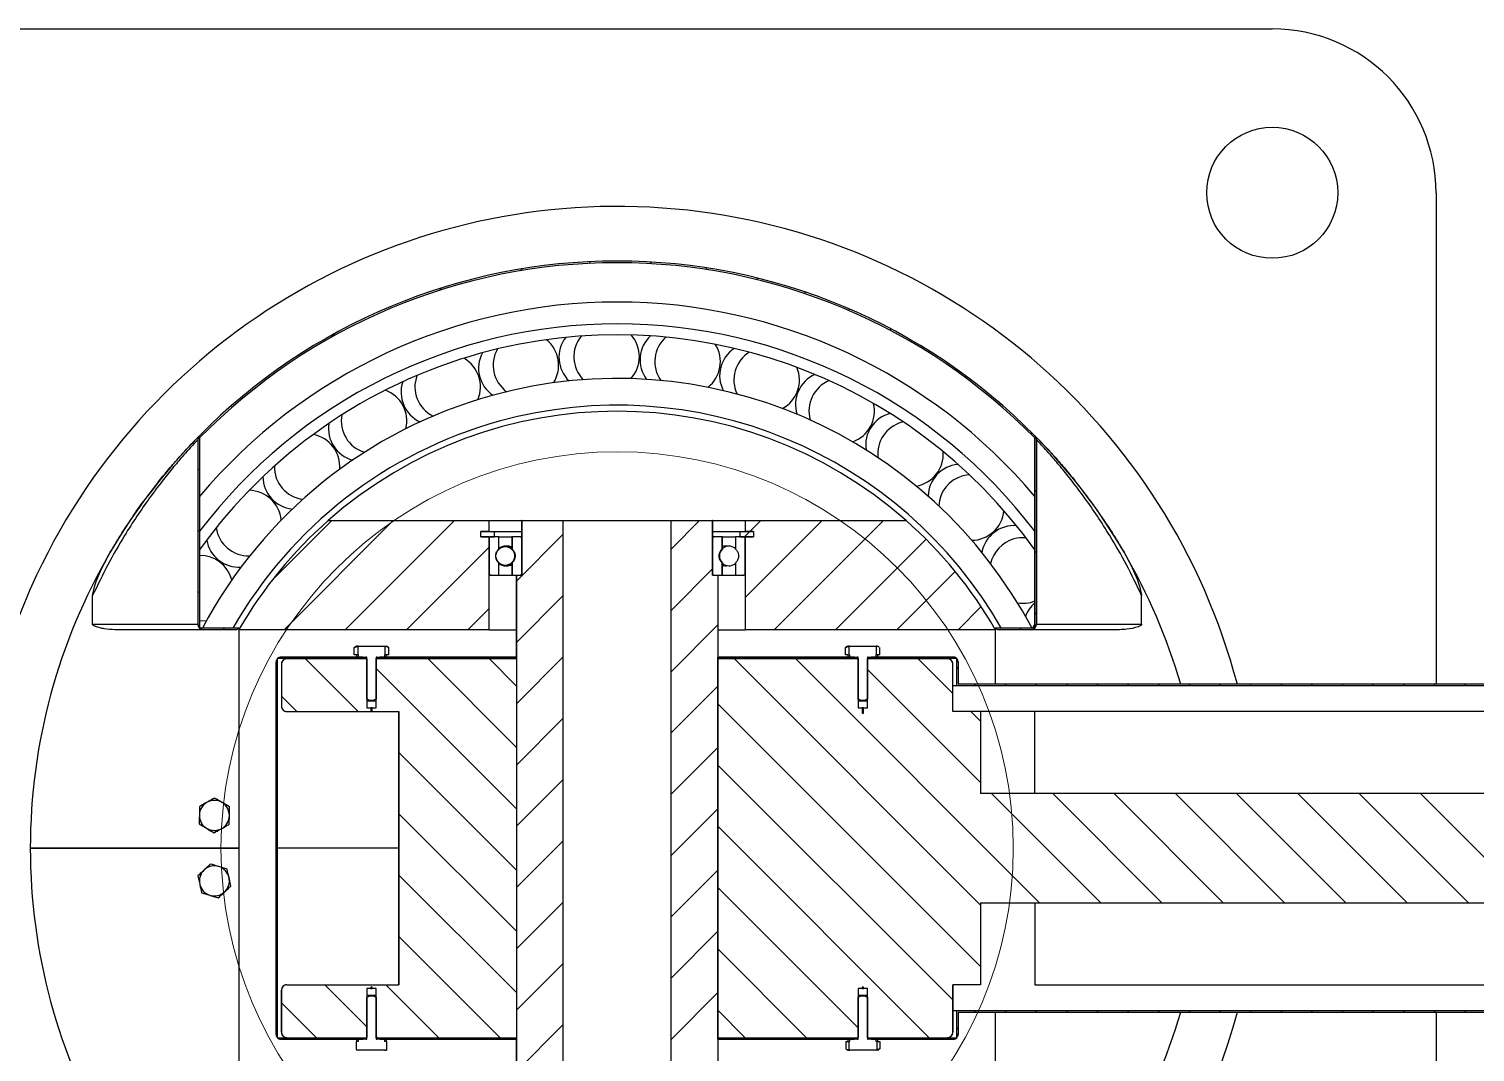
# Model space of a CAD drawing. Header units: millimetres. Extents: x -48 to 1187, y 2 to 839.
# Drawn here: x 91.3 to 197.3, y 383.5 to 458.4 of the extents above; entities that cross this region are included whole.
import ezdxf

# ---------------------------------------------------------------- set-up
doc = ezdxf.new("R2010")
doc.units = ezdxf.units.MM

# ---------------------------------------------------------------- blocks, each defined once
blk = doc.blocks.new('SW_HATCH_1')
at = {"color": 0, "linetype": 'Continuous', "lineweight": 18}
for p, q in [((-22.97, 66.83), (-22.85, 66.96)), ((-18.5, 66.81), (-18.39, 66.93)), ((-28.01, 66.29), (-27.86, 66.43)), ((-14.43, 66.39), (-14.33, 66.49)), ((-10.69, 65.65), (-10.59, 65.74)), ((-33.93, 64.85), (-33.75, 65.04)), ((-7.21, 64.63), (-7.11, 64.73)), ((-3.96, 63.39), (-3.87, 63.48)), ((-41.87, 61.4), (-41.56, 61.71)), ((-0.92, 61.94), (-0.83, 62.03)), ((1.93, 60.3), (2.01, 60.39)), ((4.6, 58.48), (4.68, 58.56)), ((7.09, 56.48), (7.18, 56.57)), ((9.42, 54.32), (9.5, 54.41)), ((-51.62, 51.66), (-51.5, 51.78)), ((9.69, 50.1), (9.81, 50.22)), ((-46.17, 43.63), (-41.8, 48)), ((-45.31, 40), (-37.31, 48)), ((-40.82, 40), (-32.82, 48)), ((-16.93, 45.93), (-14.86, 48)), ((-11.51, 42.37), (-5.88, 48)), ((-11.17, 47.2), (-10.37, 48)), ((-9.39, 40), (-1.39, 48)), ((-51.62, 47.17), (-51.5, 47.29)), ((-28.28, 43.56), (-24.87, 46.97)), ((-11.57, 46.8), (-11.17, 47.2)), ((-4.9, 40), (1.73, 46.63)), ((-36.33, 40), (-30.29, 46.04)), ((9.69, 45.61), (9.81, 45.73)), ((-16.93, 41.44), (-13.92, 44.45)), ((-0.41, 40), (3.86, 44.27)), ((-51.62, 42.68), (-51.5, 42.8)), ((-28.28, 39.07), (-24.87, 42.48)), ((-31.84, 40), (-30.29, 41.55)), ((4.08, 40), (5.77, 41.69)), ((-16.93, 36.95), (-13.52, 40.36)), ((9.69, 41.12), (9.81, 41.24)), ((-49.8, 40), (-49.68, 40.12)), ((8.57, 40), (8.69, 40.12)), ((-45.78, 37.65), (-45.87, 37.74)), ((-43.76, 37.88), (-43.88, 38)), ((-39.88, 34), (-43.76, 37.88)), ((-41.52, 37.88), (-41.64, 38)), ((-28.28, 26.89), (-38.56, 37.17)), ((-37.03, 37.88), (-37.15, 38)), ((-34.78, 37.88), (-34.9, 38)), ((-28.28, 31.38), (-34.78, 37.88)), ((-32.54, 37.88), (-32.66, 38)), ((-30.29, 37.88), (-30.41, 38)), ((-28.28, 35.87), (-30.29, 37.88)), ((-28.28, 34.58), (-24.87, 37.99)), ((-12.33, 37.88), (-12.45, 38)), ((5.73, 19.82), (-12.33, 37.88)), ((-10.09, 37.88), (-10.21, 38)), ((-7.84, 37.88), (-7.96, 38)), ((10.04, 20), (-7.84, 37.88)), ((-5.6, 37.88), (-5.72, 38)), ((-3.24, 37.77), (-3.35, 37.88)), ((5.73, 28.8), (-2.56, 37.09)), ((-1.11, 37.88), (-1.23, 38)), ((1.14, 37.88), (1.02, 38)), ((3.69, 35.33), (1.14, 37.88)), ((3.38, 37.88), (3.26, 38)), ((4.09, 37.17), (3.97, 37.29)), ((-45.78, 35.4), (-45.9, 35.52)), ((-44.37, 34), (-45.5, 35.12)), ((-16.93, 32.46), (-13.52, 35.87)), ((5.38, 35.88), (5.26, 36)), ((7.63, 35.88), (7.51, 36)), ((9.87, 35.88), (9.75, 36)), ((12.12, 35.88), (12, 36)), ((14.37, 35.88), (14.25, 36)), ((16.61, 35.88), (16.49, 36)), ((18.86, 35.88), (18.74, 36)), ((21.1, 35.88), (20.98, 36)), ((23.35, 35.88), (23.23, 36)), ((25.59, 35.88), (25.47, 36)), ((27.84, 35.88), (27.72, 36)), ((30.08, 35.88), (29.96, 36)), ((32.33, 35.88), (32.21, 36)), ((34.57, 35.88), (34.45, 36)), ((36.82, 35.88), (36.7, 36)), ((39.06, 35.88), (38.94, 36)), ((41.31, 35.88), (41.19, 36)), ((5.73, 15.33), (-13.52, 34.58)), ((5.73, 33.29), (5.02, 34)), ((-45.78, 33.16), (-45.9, 33.28)), ((-28.28, 30.09), (-24.87, 33.5)), ((-45.78, 30.91), (-45.9, 31.03)), ((-28.28, 22.4), (-36.89, 31.01)), ((-16.93, 27.97), (-13.52, 31.38)), ((3.69, 12.88), (-13.52, 30.09)), ((-45.78, 28.67), (-45.9, 28.79)), ((-28.28, 25.6), (-24.87, 29.01)), ((14.53, 20), (6.53, 28)), ((19.02, 20), (11.02, 28)), ((23.51, 20), (15.51, 28)), ((28, 20), (20, 28)), ((32.49, 20), (24.49, 28)), ((36.98, 20), (28.98, 28)), ((41.47, 20), (33.47, 28)), ((45.96, 20), (37.96, 28)), ((-45.78, 26.42), (-45.9, 26.54)), ((-28.28, 17.91), (-36.89, 26.52)), ((-16.93, 23.48), (-13.52, 26.89)), ((1.96, 10.12), (-13.52, 25.6)), ((-28.28, 21.11), (-24.87, 24.52)), ((-45.78, 24.18), (-45.9, 24.3)), ((-45.9, 23.7), (-45.78, 23.82)), ((-16.93, 18.99), (-13.52, 22.4)), ((-45.9, 21.46), (-45.78, 21.58)), ((-28.28, 13.42), (-36.89, 22.03)), ((-3.24, 10.83), (-13.52, 21.11)), ((-45.9, 19.21), (-45.78, 19.33)), ((-28.28, 16.62), (-24.87, 20.03)), ((-45.9, 16.97), (-45.78, 17.09)), ((-29.47, 10.12), (-36.89, 17.54)), ((-16.93, 14.5), (-13.52, 17.91)), ((-7.02, 10.12), (-13.52, 16.62)), ((-45.9, 14.72), (-45.78, 14.84)), ((-28.28, 12.13), (-24.87, 15.54)), ((-39.24, 10.91), (-42.33, 14)), ((-33.96, 10.12), (-37.84, 14)), ((-16.93, 10.01), (-13.52, 13.42)), ((-45.9, 12.48), (-45.78, 12.6)), ((-42.94, 10.12), (-45.5, 12.67)), ((-11.51, 10.12), (-13.52, 12.13)), ((5.26, 12), (5.38, 12.12)), ((7.51, 12), (7.63, 12.12)), ((9.75, 12), (9.87, 12.12)), ((12, 12), (12.12, 12.12)), ((14.25, 12), (14.37, 12.12)), ((16.49, 12), (16.61, 12.12)), ((18.74, 12), (18.86, 12.12)), ((20.98, 12), (21.1, 12.12)), ((23.23, 12), (23.35, 12.12)), ((25.47, 12), (25.59, 12.12)), ((27.72, 12), (27.84, 12.12)), ((29.96, 12), (30.08, 12.12)), ((32.21, 12), (32.33, 12.12)), ((34.45, 12), (34.57, 12.12)), ((36.7, 12), (36.82, 12.12)), ((38.94, 12), (39.06, 12.12)), ((41.19, 12), (41.31, 12.12)), ((-28.28, 7.64), (-24.87, 11.05)), ((3.97, 10.71), (4.09, 10.83)), ((-45.87, 10.26), (-45.78, 10.35)), ((-43.88, 10), (-43.76, 10.12)), ((-41.64, 10), (-41.52, 10.12)), ((-38.45, 10.12), (-38.56, 10.23)), ((-37.15, 10), (-37.03, 10.12)), ((-34.9, 10), (-34.78, 10.12)), ((-32.66, 10), (-32.54, 10.12)), ((-30.41, 10), (-30.29, 10.12)), ((-12.45, 10), (-12.33, 10.12)), ((-10.21, 10), (-10.09, 10.12)), ((-7.96, 10), (-7.84, 10.12)), ((-5.72, 10), (-5.6, 10.12)), ((-1.23, 10), (-1.11, 10.12)), ((1.02, 10), (1.14, 10.12)), ((3.26, 10), (3.38, 10.12))]:
    blk.add_line(p, q, dxfattribs=at)

msp = doc.modelspace()

# ---------------------------------------------------------------- linework, layer by layer
at = {"color": 7, "linetype": 'Continuous', "lineweight": 25}
for p, q in [((86.392389, 458.419203), (182.392389, 458.419203)), ((194.392389, 446.419203), (194.392389, 410.419203)), ((155.351731, 429.635641), (155.249913, 429.609901)), ((103.677306, 428.348328), (103.673288, 428.344311)), ((103.673288, 428.344311), (103.673288, 414.819202)), ((103.677306, 428.348328), (103.677306, 414.819202)), ((103.797321, 428.463107), (103.797321, 414.539202)), ((164.987457, 414.539203), (164.987457, 428.463108)), ((165.107472, 414.819203), (165.107472, 428.348328)), ((165.11149, 428.344311), (165.107472, 428.348328)), ((165.11149, 428.344311), (165.11149, 414.819203)), ((113.226379, 422.419202), (125.005526, 422.419202)), ((125.005526, 421.619202), (125.005526, 422.419202)), ((125.005526, 422.419202), (127.41004, 422.419202)), ((127.392389, 422.419202), (127.392389, 421.159132)), ((127.41004, 422.419202), (127.392389, 422.419202)), ((127.41004, 422.419202), (127.41004, 418.419202)), ((127.41004, 422.419202), (130.42336, 422.419202)), ((130.42336, 422.419202), (138.361418, 422.419203)), ((130.42336, 422.419202), (130.42336, 372.419202)), ((138.361419, 372.419203), (138.361418, 422.419203)), ((138.361418, 422.419203), (141.374738, 422.419203)), ((141.374738, 418.419203), (141.374738, 422.419203)), ((141.392389, 422.419203), (141.374738, 422.419203)), ((141.374738, 422.419203), (143.779252, 422.419203)), ((141.392389, 421.160254), (141.392389, 422.419203)), ((143.779252, 422.419203), (143.779252, 421.619203)), ((143.779252, 422.419203), (155.5584, 422.419203)), ((124.404737, 421.219202), (124.404737, 421.619202)), ((124.404737, 421.619202), (125.406111, 421.619202)), ((125.005526, 421.619202), (124.404737, 421.619202)), ((124.404737, 421.219202), (125.406111, 421.219202)), ((125.005526, 421.219202), (124.404737, 421.219202)), ((125.005526, 414.419202), (125.005526, 421.219202)), ((125.005526, 421.099202), (125.005526, 418.539202)), ((125.726618, 421.219202), (125.125696, 421.219202)), ((125.406111, 421.219202), (125.406111, 421.619202)), ((125.406111, 421.619202), (127.392389, 421.619202)), ((125.726618, 420.342366), (125.726618, 421.219202)), ((125.726618, 421.219202), (126.68839, 421.219202)), ((126.672389, 421.219202), (126.672389, 420.360007)), ((126.68839, 421.219202), (126.672389, 421.219202)), ((126.68839, 421.219202), (126.68839, 420.342366)), ((127.289742, 421.219202), (126.68839, 421.219202)), ((127.289742, 421.219202), (127.392389, 421.219202)), ((127.41004, 418.539202), (127.41004, 421.099202)), ((141.374738, 421.099203), (141.374738, 418.539203)), ((141.392389, 421.619203), (143.378667, 421.619203)), ((141.392389, 421.219203), (141.495036, 421.219203)), ((142.096388, 421.219203), (141.495036, 421.219203)), ((142.096388, 421.219203), (143.05816, 421.219203)), ((142.112389, 421.219203), (142.096388, 421.219203)), ((142.096388, 420.342366), (142.096388, 421.219203)), ((142.112389, 420.342366), (142.112389, 421.219203)), ((143.05816, 421.219203), (143.05816, 420.342366)), ((143.659082, 421.219203), (143.05816, 421.219203)), ((143.378667, 421.619203), (143.378667, 421.219203)), ((143.378667, 421.619203), (144.380041, 421.619203)), ((143.378667, 421.219203), (144.380041, 421.219203)), ((144.380041, 421.619203), (143.779252, 421.619203)), ((143.779252, 421.219203), (143.779252, 414.419203)), ((144.380041, 421.219203), (143.779252, 421.219203)), ((143.779252, 418.539203), (143.779252, 421.099203)), ((144.380041, 421.619203), (144.380041, 421.219203)), ((126.672389, 420.506008), (126.614698, 420.485115)), ((126.681585, 420.342366), (126.677806, 420.348701)), ((126.68839, 420.342366), (126.681585, 420.342366)), ((142.112389, 420.342366), (142.096388, 420.342366)), ((125.726618, 418.419202), (125.726618, 419.296039)), ((126.614698, 419.15329), (126.672389, 419.132397)), ((126.672389, 419.278398), (126.672389, 418.419202)), ((126.68839, 419.296039), (126.681585, 419.296039)), ((126.68839, 419.296039), (126.68839, 418.419202)), ((142.112389, 419.296039), (142.096388, 419.296039)), ((142.096388, 418.419203), (142.096388, 419.296039)), ((142.112389, 418.419203), (142.112389, 419.296039)), ((143.05816, 419.296039), (143.05816, 418.419203)), ((125.125696, 418.419202), (125.112389, 418.419202)), ((125.125696, 418.419202), (125.726618, 418.419202)), ((125.726618, 418.419202), (126.68839, 418.419202)), ((126.68839, 418.419202), (126.672389, 418.419202)), ((126.68839, 418.419202), (127.289742, 418.419202)), ((126.992389, 418.419202), (126.992389, 412.419202)), ((127.009084, 418.419202), (127.009084, 378.419202)), ((127.009084, 418.419202), (127.41004, 418.419202)), ((127.392389, 418.478151), (127.392389, 418.419202)), ((141.374738, 418.419203), (141.775694, 418.419203)), ((141.392389, 418.419203), (141.392389, 418.479273)), ((141.495036, 418.419203), (142.096388, 418.419203)), ((141.775694, 418.419203), (141.775694, 378.419203)), ((141.792389, 412.419203), (141.792389, 418.419203)), ((142.096388, 418.419203), (143.05816, 418.419203)), ((142.112389, 418.419203), (142.096388, 418.419203)), ((143.05816, 418.419203), (143.659082, 418.419203)), ((143.672389, 418.419203), (143.659082, 418.419203)), ((95.960547, 414.819202), (95.960547, 416.931379)), ((172.824231, 414.819203), (172.824231, 416.93138)), ((95.960547, 414.819202), (103.673288, 414.819202)), ((104.073288, 414.419202), (97.595582, 414.419202)), ((103.673288, 414.819202), (103.677306, 414.819202)), ((106.684851, 414.539202), (103.797321, 414.539202)), ((106.399148, 414.419202), (104.077359, 414.419202)), ((106.680389, 414.42061), (106.679576, 414.419202)), ((106.679576, 414.419202), (106.680389, 414.419202)), ((106.679578, 414.539202), (106.679578, 398.417489)), ((106.684843, 414.42832), (106.680389, 414.42061)), ((106.680389, 414.42061), (106.680389, 414.419202)), ((106.680389, 414.419202), (106.684843, 414.419202)), ((106.684843, 414.42832), (106.684843, 414.419202)), ((125.005526, 414.419202), (106.684843, 414.419202)), ((125.005526, 414.419202), (126.992389, 414.419202)), ((141.792389, 414.419203), (143.779252, 414.419203)), ((162.099936, 414.419203), (143.779252, 414.419203)), ((164.987457, 414.539203), (162.099928, 414.539203)), ((162.099936, 414.419203), (162.099936, 414.428321)), ((162.104389, 414.420611), (162.099936, 414.428321)), ((162.099936, 414.419203), (162.104389, 414.419203)), ((162.104389, 414.420611), (162.104389, 414.419203)), ((162.105202, 414.419203), (162.104389, 414.420611)), ((162.104389, 414.419203), (162.105202, 414.419203)), ((162.1052, 410.419203), (162.1052, 414.539203)), ((164.707419, 414.419203), (162.38563, 414.419203)), ((171.189196, 414.419203), (164.71149, 414.419203)), ((165.107472, 414.819203), (165.11149, 414.819203)), ((165.11149, 414.819203), (172.824231, 414.819203)), ((115.765337, 412.299202), (109.51735, 412.299202)), ((109.51735, 398.419202), (109.51735, 412.299202)), ((115.752628, 412.419202), (109.797406, 412.419202)), ((110.197489, 412.299202), (116.03842, 412.299202)), ((115.122859, 413.120954), (115.406095, 413.216693)), ((115.122859, 412.579202), (115.122859, 413.120954)), ((115.406095, 412.579202), (115.122859, 412.579202)), ((115.292389, 413.219202), (115.144469, 413.133801)), ((115.410965, 413.219202), (115.292389, 413.219202)), ((115.292389, 412.579202), (115.292389, 412.419202)), ((115.410965, 413.219202), (115.406095, 413.216693)), ((115.406095, 412.579202), (115.406095, 413.216693)), ((115.406095, 412.579202), (115.410965, 412.579202)), ((115.410965, 413.219202), (117.373982, 413.219202)), ((115.410965, 412.579202), (115.410965, 412.419202)), ((115.410965, 412.419202), (115.988912, 412.419202)), ((115.752628, 412.419202), (115.765337, 412.409202)), ((115.765337, 412.409202), (115.765337, 412.299202)), ((115.778847, 412.409202), (115.765337, 412.409202)), ((115.792389, 412.379202), (115.792389, 412.299202)), ((116.055946, 412.379202), (115.792389, 412.379202)), ((116.03842, 412.299202), (116.055946, 412.289202)), ((116.055946, 409.331402), (116.055946, 412.379202)), ((116.055946, 412.289202), (116.055946, 408.699202)), ((116.728832, 412.379202), (116.728832, 409.331402)), ((116.992389, 412.379202), (116.728832, 412.379202)), ((116.728832, 412.289202), (116.746358, 412.299202)), ((116.728832, 408.699202), (116.728832, 412.289202)), ((116.746358, 412.299202), (127.009084, 412.299202)), ((116.795866, 412.419202), (117.373813, 412.419202)), ((116.992389, 412.299202), (116.992389, 412.379202)), ((117.019441, 412.409202), (117.005932, 412.409202)), ((117.019441, 412.409202), (117.03215, 412.419202)), ((117.019441, 412.299202), (117.019441, 412.409202)), ((127.009084, 412.299202), (117.019441, 412.299202)), ((127.009084, 412.419202), (117.03215, 412.419202)), ((117.373813, 412.579202), (117.374151, 412.579202)), ((117.373813, 412.419202), (117.373813, 412.579202)), ((117.373848, 413.219202), (117.492389, 413.219202)), ((117.374151, 413.219116), (117.374151, 412.579202)), ((117.661919, 412.579202), (117.374151, 412.579202)), ((117.643077, 413.132203), (117.492389, 413.219202)), ((117.492389, 412.419202), (117.492389, 412.579202)), ((117.661919, 412.579202), (117.661919, 413.120954)), ((127.009084, 412.419202), (127.009084, 412.299202)), ((127.009084, 412.299202), (127.009084, 384.539202)), ((141.775694, 412.299203), (141.775694, 412.419203)), ((151.752628, 412.419203), (141.775694, 412.419203)), ((151.765337, 412.299203), (141.775694, 412.299203)), ((141.775694, 384.539203), (141.775694, 412.299203)), ((141.775694, 412.299203), (152.03842, 412.299203)), ((151.134562, 413.120955), (151.384638, 413.205605)), ((151.134562, 412.579203), (151.134562, 413.120955)), ((151.384638, 412.579203), (151.134562, 412.579203)), ((151.292389, 413.219203), (151.205952, 413.169298)), ((151.410965, 413.219203), (151.292389, 413.219203)), ((151.292389, 412.579203), (151.292389, 412.419203)), ((151.410965, 413.219203), (151.384638, 413.205605)), ((151.384638, 412.579203), (151.384638, 413.205605)), ((151.384638, 412.579203), (151.410965, 412.579203)), ((151.410965, 413.219203), (153.373813, 413.219203)), ((151.410965, 412.579203), (151.410965, 412.419203)), ((151.410965, 412.419203), (151.988912, 412.419203)), ((151.752628, 412.419203), (151.765337, 412.409203)), ((151.778847, 412.409203), (151.765337, 412.409203)), ((151.765337, 412.409203), (151.765337, 412.299203)), ((151.792389, 412.379203), (151.792389, 412.299203)), ((152.055946, 412.379203), (151.792389, 412.379203)), ((152.03842, 412.299203), (152.055946, 412.289203)), ((152.055946, 409.331403), (152.055946, 412.379203)), ((152.055946, 412.289203), (152.055946, 408.699203)), ((152.728832, 412.379203), (152.728832, 409.331403)), ((152.992389, 412.379203), (152.728832, 412.379203)), ((152.728832, 412.289203), (152.746358, 412.299203)), ((152.728832, 408.699203), (152.728832, 412.289203)), ((152.746358, 412.299203), (158.587289, 412.299203)), ((152.795866, 412.419203), (153.373813, 412.419203)), ((152.992389, 412.299203), (152.992389, 412.379203)), ((153.019441, 412.409203), (153.005932, 412.409203)), ((153.019441, 412.409203), (153.03215, 412.419203)), ((153.019441, 412.299203), (153.019441, 412.409203)), ((159.267429, 412.299203), (153.019441, 412.299203)), ((158.987372, 412.419203), (153.03215, 412.419203)), ((153.378049, 413.21702), (153.373813, 413.219203)), ((153.412249, 413.219203), (153.373813, 413.219203)), ((153.373813, 412.579203), (153.378049, 412.579203)), ((153.373813, 412.419203), (153.373813, 412.579203)), ((153.378049, 413.21702), (153.412249, 413.219203)), ((153.378049, 413.21702), (153.378049, 412.579203)), ((153.412249, 412.579203), (153.378049, 412.579203)), ((153.412249, 413.219203), (153.492389, 413.219203)), ((153.650216, 412.579203), (153.412249, 412.579203)), ((153.578826, 413.169298), (153.492389, 413.219203)), ((153.492389, 412.419203), (153.492389, 412.579203)), ((153.650216, 412.579203), (153.650216, 413.120955)), ((159.267429, 412.299203), (159.267429, 410.299203)), ((109.392389, 412.019202), (109.392389, 398.419202)), ((109.397326, 412.019202), (109.392389, 412.019202)), ((109.397326, 398.419202), (109.397326, 412.019202)), ((109.792389, 411.899202), (109.792389, 408.819202)), ((109.797406, 411.899202), (109.792389, 411.899202)), ((109.797406, 411.899202), (109.797406, 408.819202)), ((158.987372, 408.419203), (158.987372, 411.899203)), ((158.992389, 411.899203), (158.987372, 411.899203)), ((158.992389, 408.419203), (158.992389, 411.899203)), ((159.387453, 412.019203), (159.387453, 410.419203)), ((159.392389, 412.019203), (159.387453, 412.019203)), ((159.392389, 410.419203), (159.392389, 412.019203)), ((159.267429, 410.299203), (158.992389, 410.299203)), ((311.517783, 410.299204), (159.267429, 410.299203)), ((311.397755, 410.419204), (159.387453, 410.419203)), ((116.055946, 409.219202), (116.728832, 409.219202)), ((152.055946, 409.219203), (152.728832, 409.219203)), ((109.792389, 408.819202), (109.797406, 408.819202)), ((110.197489, 408.419202), (116.335875, 408.419202)), ((116.055946, 408.699202), (116.335875, 408.699202)), ((116.335875, 408.699202), (116.335875, 408.419202)), ((116.448903, 408.699202), (116.335875, 408.699202)), ((116.335875, 408.419202), (116.448903, 408.419202)), ((116.448903, 408.419202), (116.448903, 408.699202)), ((116.448903, 408.699202), (116.728832, 408.699202)), ((116.448903, 408.419202), (118.400104, 408.419202)), ((118.392389, 408.419202), (118.392389, 388.419202)), ((118.400104, 388.419202), (118.400104, 408.419202)), ((152.055946, 408.699203), (152.335875, 408.699203)), ((152.335875, 408.699203), (152.335875, 408.299203)), ((152.448903, 408.699203), (152.335875, 408.699203)), ((152.335875, 408.299203), (152.448903, 408.299203)), ((152.448903, 408.299203), (152.448903, 408.699203)), ((152.448903, 408.699203), (152.728832, 408.699203)), ((161.02336, 408.419203), (158.987372, 408.419203)), ((161.02336, 408.419203), (161.02336, 402.419203)), ((164.992389, 408.419203), (161.02336, 408.419203)), ((303.792389, 408.419204), (164.992389, 408.419203)), ((164.992389, 402.419203), (164.992389, 408.419203)), ((105.988873, 401.436196), (105.443641, 401.761858)), ((307.761419, 402.419204), (161.02336, 402.419203)), ((103.789115, 401.468812), (103.779699, 400.833797)), ((105.970042, 400.166165), (105.979457, 400.801181)), ((103.770284, 400.198781), (104.315516, 399.873119)), ((106.679578, 398.417612), (91.392389, 398.417612)), ((91.392389, 398.417489), (106.679578, 398.417489)), ((106.679578, 398.417612), (106.679578, 382.299202)), ((109.392389, 398.419202), (109.392389, 384.819202)), ((109.392389, 398.419202), (109.397326, 398.419202)), ((109.51735, 398.419202), (109.397326, 398.419202)), ((109.397326, 384.819202), (109.397326, 398.419202)), ((118.392389, 398.419202), (109.51735, 398.419202)), ((109.51735, 384.539202), (109.51735, 398.419202)), ((103.666812, 396.395146), (103.806527, 395.775619)), ((105.812915, 396.879132), (105.206532, 397.067899)), ((106.092344, 395.640079), (105.95263, 396.259605)), ((103.946242, 395.156093), (104.552625, 394.967326)), ((161.02336, 394.419203), (307.761419, 394.419204)), ((161.02336, 394.419203), (161.02336, 388.419203)), ((164.992389, 394.419203), (164.992389, 388.419203)), ((109.792389, 388.019202), (109.792389, 384.939202)), ((109.797406, 388.019202), (109.792389, 388.019202)), ((109.797406, 384.939202), (109.797406, 388.019202)), ((110.197489, 388.419202), (118.400104, 388.419202)), ((116.335875, 388.139202), (116.055946, 388.139202)), ((116.055946, 388.139202), (116.055946, 384.549202)), ((116.448903, 388.238772), (116.335875, 388.238772)), ((116.335875, 388.238772), (116.335875, 388.139202)), ((116.335875, 388.139202), (116.448903, 388.139202)), ((116.448903, 388.139202), (116.448903, 388.238772)), ((116.728832, 388.139202), (116.448903, 388.139202)), ((116.728832, 384.549202), (116.728832, 388.139202)), ((152.335875, 388.139203), (152.055946, 388.139203)), ((152.055946, 388.139203), (152.055946, 384.549203)), ((152.448903, 388.238772), (152.335875, 388.238772)), ((152.335875, 388.238772), (152.335875, 388.139203)), ((152.335875, 388.139203), (152.448903, 388.139203)), ((152.448903, 388.139203), (152.448903, 388.238772)), ((152.728832, 388.139203), (152.448903, 388.139203)), ((152.728832, 384.549203), (152.728832, 388.139203)), ((161.02336, 388.419203), (158.987372, 388.419203)), ((158.987372, 388.419203), (158.987372, 384.939203)), ((158.992389, 384.939203), (158.992389, 388.419203)), ((164.992389, 388.419203), (303.792389, 388.419204)), ((116.142254, 387.619202), (116.055946, 387.619202)), ((116.055946, 384.459202), (116.055946, 387.507002)), ((116.728832, 387.619202), (116.142254, 387.619202)), ((116.728832, 387.507002), (116.728832, 384.459202)), ((152.728832, 387.619203), (152.055946, 387.619203)), ((152.055946, 384.459203), (152.055946, 387.507003)), ((152.728832, 387.507003), (152.728832, 384.459203)), ((158.992389, 386.539203), (159.267429, 386.539203)), ((159.267429, 386.539203), (311.517783, 386.539204)), ((159.267429, 386.539203), (159.267429, 384.539203)), ((159.387453, 386.419203), (311.397755, 386.419204)), ((159.387453, 386.419203), (159.387453, 384.819203)), ((159.392389, 384.819203), (159.392389, 386.419203)), ((162.1052, 382.299203), (162.1052, 386.419203)), ((194.392389, 386.419203), (194.392389, 350.419203)), ((109.392389, 384.819202), (109.397326, 384.819202)), ((109.792389, 384.939202), (109.797406, 384.939202)), ((158.987372, 384.939203), (158.992389, 384.939203)), ((159.387453, 384.819203), (159.392389, 384.819203)), ((109.51735, 384.539202), (115.765338, 384.539202)), ((109.797406, 384.419202), (115.752629, 384.419202)), ((110.197489, 384.539202), (116.038421, 384.539202)), ((115.410965, 384.259202), (115.284904, 384.259202)), ((115.284904, 383.68491), (115.284904, 384.259202)), ((115.284904, 383.68491), (115.410965, 383.619202)), ((115.284904, 383.68491), (115.29251, 383.619202)), ((115.292389, 384.419202), (115.292389, 384.259202)), ((115.410965, 383.619202), (115.29251, 383.619202)), ((115.410965, 384.419202), (115.410965, 384.259202)), ((115.988912, 384.419202), (115.410965, 384.419202)), ((117.373814, 383.619202), (115.410965, 383.619202)), ((115.765338, 384.429202), (115.752629, 384.419202)), ((115.765338, 384.539202), (115.765338, 384.429202)), ((115.765338, 384.429202), (115.778847, 384.429202)), ((115.792389, 384.539202), (115.792389, 384.459202)), ((115.792389, 384.459202), (116.055946, 384.459202)), ((116.055946, 384.549202), (116.038421, 384.539202)), ((116.746358, 384.539202), (116.728832, 384.549202)), ((116.728832, 384.459202), (116.992389, 384.459202)), ((116.746358, 384.539202), (127.009084, 384.539202)), ((117.373814, 384.419202), (116.795866, 384.419202)), ((116.992389, 384.459202), (116.992389, 384.539202)), ((117.005932, 384.429202), (117.019441, 384.429202)), ((117.019441, 384.539202), (127.009084, 384.539202)), ((117.019441, 384.429202), (117.019441, 384.539202)), ((117.03215, 384.419202), (117.019441, 384.429202)), ((117.03215, 384.419202), (127.009084, 384.419202)), ((117.373814, 384.259202), (117.373814, 384.419202)), ((117.485145, 384.259202), (117.373814, 384.259202)), ((117.373814, 383.619202), (117.485145, 383.677159)), ((117.373814, 383.619202), (117.492268, 383.619202)), ((117.485145, 384.259202), (117.485145, 383.677159)), ((117.485145, 384.259202), (117.492268, 384.259202)), ((117.492268, 384.259202), (117.501682, 384.259202)), ((117.501682, 383.71745), (117.492268, 383.619202)), ((117.492389, 384.259202), (117.492389, 384.419202)), ((117.501682, 384.259202), (117.501682, 383.71745)), ((126.992389, 384.419202), (126.992389, 378.419202)), ((127.009084, 384.539202), (127.009084, 384.419202)), ((141.775694, 384.419203), (141.775694, 384.539203)), ((141.775694, 384.539203), (151.765338, 384.539203)), ((141.775694, 384.539203), (152.038421, 384.539203)), ((141.775694, 384.419203), (151.752629, 384.419203)), ((141.792389, 378.419203), (141.792389, 384.419203)), ((151.144151, 384.259203), (151.144151, 383.717451)), ((151.144151, 384.259203), (151.354444, 384.259203)), ((151.226625, 383.657172), (151.292389, 383.619203)), ((151.292389, 384.419203), (151.292389, 384.259203)), ((151.292389, 383.619203), (151.354444, 383.619203)), ((151.354444, 384.259203), (151.400961, 384.259203)), ((151.400961, 383.624361), (151.354444, 383.619203)), ((151.354444, 383.619203), (151.410965, 383.619203)), ((151.400961, 383.624361), (151.400961, 384.259203)), ((151.410965, 384.259203), (151.400961, 384.259203)), ((151.400961, 383.624361), (151.410965, 383.619203)), ((151.410965, 384.419203), (151.410965, 384.259203)), ((151.988912, 384.419203), (151.410965, 384.419203)), ((153.373814, 383.619203), (151.410965, 383.619203)), ((151.765338, 384.429203), (151.752629, 384.419203)), ((151.765338, 384.539203), (151.765338, 384.429203)), ((151.765338, 384.429203), (151.778847, 384.429203)), ((151.792389, 384.539203), (151.792389, 384.459203)), ((151.792389, 384.459203), (152.055946, 384.459203)), ((152.055946, 384.549203), (152.038421, 384.539203)), ((152.746358, 384.539203), (152.728832, 384.549203)), ((152.728832, 384.459203), (152.992389, 384.459203)), ((152.746358, 384.539203), (158.587289, 384.539203)), ((153.373814, 384.419203), (152.795866, 384.419203)), ((152.992389, 384.459203), (152.992389, 384.539203)), ((153.005932, 384.429203), (153.019441, 384.429203)), ((153.019441, 384.429203), (153.019441, 384.539203)), ((153.019441, 384.539203), (159.267429, 384.539203)), ((153.03215, 384.419203), (153.019441, 384.429203)), ((153.03215, 384.419203), (158.987372, 384.419203)), ((153.373814, 384.259203), (153.373814, 384.419203)), ((153.415759, 384.259203), (153.373814, 384.259203)), ((153.373814, 383.619203), (153.415759, 383.640901)), ((153.492389, 383.619203), (153.373814, 383.619203)), ((153.415759, 384.259203), (153.415759, 383.640901)), ((153.415759, 384.259203), (153.640628, 384.259203)), ((153.640628, 383.717451), (153.415759, 383.640901)), ((153.492389, 384.259203), (153.492389, 384.419203)), ((153.492389, 383.619203), (153.558154, 383.657172)), ((153.553217, 383.667413), (153.640628, 383.717451)), ((153.640628, 384.259203), (153.640628, 383.717451))]:
    msp.add_line(p, q, dxfattribs=at)
at = {"color": 7, "linetype": 'Continuous', "lineweight": 25, "flags": 128}
for points in [[(160.203929, 425.760095), (159.996705, 425.738506), (159.70978, 425.677842)], [(103.797321, 415.057977), (104.281052, 415.098774), (104.30973, 415.104335)], [(164.987457, 414.825189), (164.910101, 414.686932), (164.840006, 414.539203)]]:
    msp.add_lwpolyline(points, dxfattribs=at)
at = {"color": 7, "linetype": 'Continuous', "lineweight": 25}
for centre, radius in [((182.392389, 446.419203), 4.8), ((126.197068, 419.819202), 0.685622)]:
    msp.add_circle(centre, radius, dxfattribs=at)
at = {"color": 7, "linetype": 'Continuous', "lineweight": 18}
msp.add_circle((134.392389, 398.419203), 29.029052, dxfattribs=at)
at = {"color": 7, "linetype": 'Continuous', "lineweight": 25}
for centre, radius, start, end in [((182.392389, 446.419203), 12, 360, 90), ((134.392389, 398.419203), 47, 14.79249742, 154.83496823), ((134.392389, 398.419203), 43, 44.63308894, 135.36691182), ((134.392389, 398.419203), 42.88, 44.47923939, 135.52076137), ((134.392389, 398.419203), 40, 40.10397731, 139.89602345), ((134.392389, 398.419203), 38.4, 37.17946585, 142.82053491), ((134.392389, 398.419203), 37.6, 35.54111483, 105.44097036), ((127.705842, 433.792781), 2.4, 327.4539556, 51.10625351), ((132.529622, 434.370977), 2.4, 142.56388505, 226.21618296), ((133.619338, 434.410901), 2.4, 140.82831879, 224.4806167), ((133.619338, 434.410901), 2.4, 317.98027139, 41.6325693), ((138.472496, 434.187243), 2.4, 133.09020084, 216.74249875), ((139.55392, 434.047262), 2.4, 131.35463458, 215.00693249), ((134.392389, 398.419203), 37.6, 105.44097036, 144.45888594), ((126.63756, 433.57404), 2.4, 152.03756926, 235.68986717), ((127.705842, 433.792781), 2.4, 150.302003, 233.95430091), ((139.55392, 434.047262), 2.4, 308.50658718, 32.15888509), ((144.304074, 433.02785), 2.4, 123.61651663, 207.26881454), ((145.347709, 432.711781), 2.4, 121.88095037, 205.53324828), ((121.974738, 432.209763), 2.4, 336.92763981, 60.57993772), ((145.347709, 432.711781), 2.4, 299.03290297, 22.68520088), ((120.95703, 431.818171), 2.4, 161.51125347, 245.16355138), ((121.974738, 432.209763), 2.4, 159.77568721, 243.42798512), ((134.392389, 398.419203), 34.4, 27.8274764, 105.44097036), ((149.865288, 430.924424), 2.4, 114.14283242, 197.79513033), ((150.842666, 430.440889), 2.4, 112.40726616, 196.05956407), ((134.392389, 398.419203), 34.4, 105.44097036, 152.0562409), ((116.582356, 429.705025), 2.4, 346.40132402, 70.05362193), ((134.392389, 398.419203), 32, 48.59037827, 131.40962249), ((134.392389, 398.419203), 32.44, 29.747654, 105.44097036), ((150.842666, 430.440889), 2.4, 289.55921876, 13.21151667), ((155.004441, 427.934339), 2.4, 104.6691482, 188.32144612), ((134.392389, 398.419203), 32.44, 105.44097036, 150.20373578), ((115.642981, 429.151266), 2.4, 170.98493768, 254.63723559), ((116.582356, 429.705025), 2.4, 169.24937142, 252.90166933), ((155.888902, 427.296528), 2.4, 105.44097036, 186.58587986), ((134.392389, 398.419203), 43, 135.74934885, 149.74309858), ((104.073288, 428.344311), 0.4, 135.37470466, 180.00000038), ((111.675784, 426.346892), 2.4, 355.87500823, 79.52730615), ((134.392389, 398.419203), 43, 30.25690219, 44.62892245), ((164.71149, 428.344311), 0.4, 0.00000038, 44.6252961), ((155.888902, 427.296528), 2.4, 280.08553455, 3.73783246), ((111.675784, 426.346892), 2.4, 178.72305563, 262.37535354), ((159.581352, 424.139159), 2.4, 95.19546399, 178.84776191), ((110.840367, 425.646069), 2.4, 180.45862189, 264.1109198), ((160.348769, 423.364469), 2.4, 105.44097036, 177.11219565), ((107.388862, 422.226965), 2.4, 5.34869244, 89.00099036), ((160.348769, 423.364469), 2.4, 270.61185034, 354.26414825), ((107.388862, 422.226965), 2.4, 188.19673984, 271.84903775), ((134.392389, 398.419203), 32, 131.40962249, 149.98114708), ((134.392389, 398.419203), 32, 30.01885368, 48.59037827), ((163.471173, 419.642406), 2.4, 85.72177978, 169.37407769), ((106.680191, 421.398195), 2.4, 189.9323061, 273.58460401), ((125.112389, 421.099202), 0.12, 90.00000038, 152.93911656), ((143.672389, 421.099203), 0.12, 27.06088421, 90.00000038), ((164.100614, 418.751969), 2.4, 105.44097036, 167.63851144), ((164.100614, 418.751969), 2.4, 83.98621353, 105.44097036), ((134.392389, 398.419203), 43, 149.74309858, 180.00228357), ((103.838526, 417.457623), 2.4, 14.82237666, 90.98374258), ((126.197068, 419.819202), 0.72, 47.7172237, 130.798692), ((126.34091, 419.819202), 0.72, 62.58785619, 95.73283974), ((142.592389, 419.819203), 0.71, 132.53623512, 227.46376565), ((142.58771, 419.819203), 0.72, 49.20130876, 132.23720938), ((142.320604, 419.819203), 0.72, 79.31028492, 106.809325), ((134.392389, 398.419203), 43, 16.20469376, 30.25690219), ((126.197068, 419.819202), 0.72, 229.20130876, 312.11998201), ((126.34091, 419.819202), 0.72, 264.26716103, 297.41214457), ((142.58771, 419.819203), 0.72, 227.90671759, 310.798692), ((142.320604, 419.819203), 0.72, 253.19067577, 280.68971585), ((134.392389, 398.419203), 47, 154.83496823, 242.08993211), ((125.112389, 418.539202), 0.12, 207.06088421, 270.00000038), ((143.672389, 418.539203), 0.12, 270.00000038, 332.93911656), ((164.100614, 418.751969), 2.4, 261.13816613, 291.68588062), ((166.5678, 414.566738), 2.4, 131.18379106, 159.90039348), ((104.073288, 414.819202), 0.4, 180.00000038, 270.00000038), ((164.71149, 414.819203), 0.4, 270.00000038, 0.00000038), ((109.792389, 412.019202), 0.4, 90.00000038, 180.00000038), ((110.192389, 411.899202), 0.4, 90.00000038, 180.00000038), ((115.752389, 412.379202), 0.04, 0.00000038, 90.00000038), ((117.032389, 412.379202), 0.04, 90.00000038, 180.00000038), ((151.752389, 412.379203), 0.04, 0.00000038, 90.00000038), ((153.032389, 412.379203), 0.04, 90.00000038, 180.00000038), ((158.592389, 411.899203), 0.4, 0.00000038, 90.00000038), ((158.992389, 412.019203), 0.4, 0.00000038, 90.00000038), ((110.192389, 408.819202), 0.4, 180.00000038, 270.00000038), ((104.879578, 400.817489), 1.1, 119.15053903, 179.15053903), ((104.879578, 400.817489), 1.1, 59.15053903, 119.15053903), ((104.879578, 400.817489), 1.1, 359.15053903, 59.15053903), ((104.879578, 400.817489), 1.1, 179.15053903, 239.15053903), ((104.879578, 400.817489), 1.1, 299.15053903, 359.15053903), ((104.879578, 400.817489), 1.1, 239.15053903, 299.15053903), ((134.392389, 398.419203), 43, 180.00211906, 210.25690219), ((104.879578, 396.017612), 1.1, 132.70865864, 192.70865864), ((104.879578, 396.017612), 1.1, 72.70865864, 132.70865864), ((104.879578, 396.017612), 1.1, 12.70865864, 72.70865864), ((104.879578, 396.017612), 1.1, 192.70865864, 252.70865864), ((104.879578, 396.017612), 1.1, 312.70865864, 12.70865864), ((104.879578, 396.017612), 1.1, 252.70865864, 312.70865864), ((110.192389, 388.019202), 0.4, 90.00000038, 180.00000038), ((134.392389, 398.419203), 47, 297.91006866, 345.20750334), ((134.392389, 398.419203), 43, 329.74309858, 343.79530701), ((109.792389, 384.819202), 0.4, 180.00000038, 270.00000038), ((110.192389, 384.939202), 0.4, 180.00000038, 270.00000038), ((158.592389, 384.939203), 0.4, 270.00000038, 0.00000038), ((158.992389, 384.819203), 0.4, 270.00000038, 0.00000038), ((115.752389, 384.459202), 0.04, 270.00000038, 0.00000038), ((117.032389, 384.459202), 0.04, 180.00000038, 270.00000038), ((151.752389, 384.459203), 0.04, 270.00000038, 0.00000038), ((153.032389, 384.459203), 0.04, 180.00000038, 270.00000038)]:
    msp.add_arc(centre, radius, start, end, dxfattribs=at)
for points, knots in [([(103.673288, 428.344298), (103.655769, 428.325886), (103.620723, 428.289057), (103.38748, 428.04015), (103.020777, 427.640766), (102.496678, 427.052047), (101.835636, 426.275546), (101.025867, 425.271743), (100.138059, 424.08927), (99.204742, 422.74745), (98.163374, 421.11828), (97.050933, 419.188016), (96.324095, 417.68377), (95.960547, 416.931379)], [0, 0, 0, 0, 0.0635343125, 0.1270934786, 0.1963307834, 0.2656348608, 0.348957617, 0.4323872444, 0.5287651081, 0.6256134992, 0.722264167, 0.8610825642, 1, 1, 1, 1]), ([(97.250072, 420.085958), (97.540698, 420.571455), (98.133537, 421.561805), (99.085645, 422.979429), (100.067818, 424.33463), (101.00279, 425.527117), (101.854479, 426.53889), (102.550637, 427.322398), (103.101962, 427.915866), (103.488006, 428.318752), (103.733478, 428.569789), (103.77023, 428.606797), (103.788602, 428.625298)], [0, 0, 0, 0, 0.1133003582, 0.2311178218, 0.3491859556, 0.4666776928, 0.5691310978, 0.6714592124, 0.7570174811, 0.84249846, 0.92126354, 1, 1, 1, 1]), ([(103.79271, 428.62946), (103.764309, 428.594364), (103.707507, 428.524172), (103.679742, 428.420803), (103.677772, 428.362201), (103.677306, 428.348328)], [0, 0, 0, 0, 0.4328673289, 0.8657365785, 1, 1, 1, 1]), ([(165.107472, 428.348328), (165.103025, 428.39325), (165.094131, 428.483095), (165.041265, 428.576158), (165.001492, 428.61925), (164.992068, 428.62946)], [0, 0, 0, 0, 0.4328048054, 0.8656067106, 1, 1, 1, 1]), ([(164.996176, 428.625298), (165.014548, 428.606798), (165.0513, 428.56979), (165.296772, 428.318753), (165.682817, 427.915867), (166.234141, 427.322398), (166.930299, 426.53889), (167.781988, 425.527117), (168.71696, 424.33463), (169.699133, 422.97943), (170.651241, 421.561805), (171.24408, 420.571455), (171.534706, 420.085958)], [0, 0, 0, 0, 0.07873646, 0.15750154, 0.2429825189, 0.3285407876, 0.4308689022, 0.5333223072, 0.6508140444, 0.7688821782, 0.8866996418, 1, 1, 1, 1]), ([(172.824231, 416.93138), (172.460683, 417.683771), (171.733845, 419.188016), (170.621404, 421.118281), (169.580036, 422.747451), (168.646719, 424.08927), (167.758911, 425.271743), (166.949142, 426.275547), (166.2881, 427.052048), (165.764001, 427.640766), (165.397298, 428.040151), (165.164055, 428.289057), (165.129009, 428.325887), (165.11149, 428.344298)], [0, 0, 0, 0, 0.13891743578, 0.27773583302, 0.37438650083, 0.47123489191, 0.56761275559, 0.65104238301, 0.73436513919, 0.80366921658, 0.87290652141, 0.93646568746, 1, 1, 1, 1]), ([(125.125696, 421.219202), (125.123132, 421.219151), (125.107102, 421.218827), (125.077776, 421.211711), (125.043118, 421.189557), (125.017934, 421.15714), (125.00675, 421.125103), (125.005821, 421.105433), (125.005526, 421.099202)], [0, 0, 0, 0, 0.0409633893, 0.2560694257, 0.471135246, 0.6859848392, 0.9005386747, 1, 1, 1, 1]), ([(127.41004, 421.099202), (127.409078, 421.110636), (127.406985, 421.135512), (127.389175, 421.170561), (127.360162, 421.199188), (127.325235, 421.216344), (127.300748, 421.218316), (127.289742, 421.219202)], [0, 0, 0, 0, 0.1819875844, 0.3959392785, 0.6101052337, 0.8247687181, 1, 1, 1, 1]), ([(141.495036, 421.219203), (141.492504, 421.219152), (141.476481, 421.218833), (141.447128, 421.211743), (141.412391, 421.189581), (141.387158, 421.157142), (141.375962, 421.125093), (141.375032, 421.105426), (141.374738, 421.099203)], [0, 0, 0, 0, 0.0404249292, 0.2558300574, 0.4711966618, 0.6862068851, 0.9006965526, 1, 1, 1, 1]), ([(143.779252, 421.099203), (143.778289, 421.110648), (143.776194, 421.135549), (143.758369, 421.170626), (143.72934, 421.199254), (143.694453, 421.216362), (143.670031, 421.218323), (143.659082, 421.219203)], [0, 0, 0, 0, 0.1822774114, 0.3965392424, 0.6109178069, 0.825572748, 1, 1, 1, 1]), ([(95.960547, 416.931379), (95.985478, 417.065624), (96.128627, 417.836429), (96.609234, 418.888408), (97.081999, 419.771875), (97.250072, 420.085958)], [0, 0, 0, 0, 0.1196532233, 0.6870267882, 1, 1, 1, 1]), ([(125.726618, 419.296039), (125.67309, 419.355688), (125.566006, 419.475017), (125.491754, 419.70888), (125.495176, 419.949808), (125.573862, 420.174795), (125.67717, 420.288122), (125.726618, 420.342366)], [0, 0, 0, 0, 0.2033893131, 0.4068864445, 0.610202198, 0.8134246149, 1, 1, 1, 1]), ([(126.681585, 419.296039), (126.735024, 419.35575), (126.841928, 419.4752), (126.915947, 419.709231), (126.912397, 419.950371), (126.83372, 420.175174), (126.730721, 420.288366), (126.681585, 420.342366)], [0, 0, 0, 0, 0.2034952955, 0.4070903817, 0.6106819377, 0.8142715609, 1, 1, 1, 1]), ([(126.68839, 420.342366), (126.741938, 420.282726), (126.849063, 420.163415), (126.923372, 419.929579), (126.919966, 419.688715), (126.841279, 419.463705), (126.737917, 419.350352), (126.68839, 419.296039)], [0, 0, 0, 0, 0.2033853237, 0.4068821723, 0.610108524, 0.81318294, 1, 1, 1, 1]), ([(142.096388, 419.296039), (142.04284, 419.355679), (141.935715, 419.47499), (141.861406, 419.708826), (141.864812, 419.94969), (141.943499, 420.1747), (142.046861, 420.288053), (142.096388, 420.342366)], [0, 0, 0, 0, 0.2033853237, 0.4068821723, 0.610108524, 0.81318294, 1, 1, 1, 1]), ([(143.05816, 420.342366), (143.111688, 420.282717), (143.218772, 420.163388), (143.293024, 419.929525), (143.289602, 419.688597), (143.210916, 419.46361), (143.107608, 419.350283), (143.05816, 419.296039)], [0, 0, 0, 0, 0.20338931313, 0.4068864445, 0.61020219805, 0.81342461489, 1, 1, 1, 1]), ([(171.534706, 420.085958), (171.662706, 419.85211), (172.099305, 419.054476), (172.581429, 418.008529), (172.773626, 417.155882), (172.824231, 416.93138)], [0, 0, 0, 0, 0.2340500785, 0.7983248224, 1, 1, 1, 1]), ([(126.677658, 419.287674), (126.677993, 419.286363), (126.678903, 419.282795), (126.680546, 419.290906), (126.681585, 419.296039)], [0, 0, 0, 0, 0.3672364695, 1, 1, 1, 1]), ([(125.005526, 418.539202), (125.006489, 418.527757), (125.008584, 418.502856), (125.02641, 418.467779), (125.055438, 418.439151), (125.090325, 418.422043), (125.114747, 418.420082), (125.125696, 418.419202)], [0, 0, 0, 0, 0.1822774114, 0.3965392424, 0.6109178069, 0.825572748, 1, 1, 1, 1]), ([(127.289742, 418.419202), (127.292274, 418.419253), (127.308297, 418.419572), (127.33765, 418.426662), (127.372387, 418.448824), (127.39762, 418.481263), (127.408816, 418.513312), (127.409746, 418.532979), (127.41004, 418.539202)], [0, 0, 0, 0, 0.04042492918, 0.25583005739, 0.47119666179, 0.68620688514, 0.90069655262, 1, 1, 1, 1]), ([(141.374738, 418.539203), (141.3757, 418.527769), (141.377793, 418.502893), (141.395604, 418.467844), (141.424616, 418.439217), (141.459543, 418.422061), (141.484031, 418.420089), (141.495036, 418.419203)], [0, 0, 0, 0, 0.1819875844, 0.3959392785, 0.6101052337, 0.8247687181, 1, 1, 1, 1]), ([(143.659082, 418.419203), (143.661646, 418.419254), (143.677676, 418.419578), (143.707003, 418.426694), (143.741661, 418.448848), (143.766844, 418.481265), (143.778028, 418.513302), (143.778957, 418.532972), (143.779252, 418.539203)], [0, 0, 0, 0, 0.04096338931, 0.25606942571, 0.47113524596, 0.68598483918, 0.90053867467, 1, 1, 1, 1]), ([(97.595582, 414.419202), (97.327586, 414.433418), (96.961066, 414.452859), (96.535937, 414.54126), (96.331136, 414.595746), (96.193472, 414.642388), (96.094506, 414.685005), (96.028412, 414.722399), (95.985681, 414.759964), (95.964087, 414.789448), (95.961508, 414.811128), (95.960547, 414.819202)], [0, 0, 0, 0, 0.464508209, 0.6352781829, 0.7521649831, 0.8321069474, 0.8870483706, 0.9392461772, 0.962521398, 0.9860410073, 1, 1, 1, 1]), ([(103.677306, 414.819202), (103.677308, 414.818331), (103.677406, 414.772697), (103.693534, 414.681707), (103.760642, 414.562402), (103.863432, 414.472569), (103.975233, 414.425735), (104.048714, 414.421035), (104.077359, 414.419202)], [0, 0, 0, 0, 0.0041787692, 0.2188278198, 0.4334766997, 0.6481424745, 0.8628350979, 1, 1, 1, 1]), ([(106.399148, 414.419202), (106.437313, 414.422466), (106.520315, 414.429565), (106.618224, 414.478112), (106.668046, 414.523794), (106.684851, 414.539202)], [0, 0, 0, 0, 0.3606463508, 0.7843494293, 1, 1, 1, 1]), ([(162.099928, 414.539203), (162.123943, 414.517882), (162.169018, 414.477863), (162.264778, 414.432898), (162.338895, 414.419313), (162.384653, 414.419205), (162.38563, 414.419203)], [0, 0, 0, 0, 0.30217406924, 0.56718034151, 0.99076043237, 1, 1, 1, 1]), ([(164.707419, 414.419203), (164.708678, 414.419207), (164.754714, 414.419349), (164.846114, 414.435863), (164.9651, 414.503251), (165.044005, 414.593732), (165.094781, 414.700453), (165.107455, 414.774117), (165.107472, 414.819042), (165.107472, 414.819203)], [0, 0, 0, 0, 0.0060349951, 0.2207611757, 0.4354866543, 0.6501941413, 0.7845817944, 0.9992272497, 1, 1, 1, 1]), ([(172.824231, 414.819203), (172.823285, 414.811112), (172.821096, 414.792397), (172.799424, 414.759093), (172.720404, 414.693012), (172.364757, 414.55222), (171.835005, 414.447168), (171.36945, 414.427008), (171.189196, 414.419203)], [0, 0, 0, 0, 0.0139960022, 0.0323772538, 0.0669684576, 0.1915747635, 0.6869938549, 1, 1, 1, 1]), ([(109.797406, 412.419202), (109.765389, 412.416926), (109.688496, 412.411457), (109.574773, 412.360313), (109.486659, 412.279286), (109.424999, 412.178435), (109.399759, 412.092685), (109.397801, 412.033566), (109.397326, 412.019202)], [0, 0, 0, 0, 0.15311743947, 0.3677342968, 0.58233107895, 0.71666503767, 0.93116052728, 1, 1, 1, 1]), ([(110.197489, 412.299202), (110.161719, 412.296391), (110.08105, 412.290052), (109.980682, 412.241146), (109.891018, 412.164316), (109.824857, 412.064318), (109.799052, 411.965186), (109.797671, 411.909814), (109.797406, 411.899202)], [0, 0, 0, 0, 0.1710040962, 0.3856492923, 0.5200457792, 0.7345900527, 0.9491353597, 1, 1, 1, 1]), ([(116.055946, 412.379202), (116.055661, 412.381848), (116.055025, 412.387759), (116.049215, 412.397209), (116.036776, 412.407895), (116.015813, 412.417101), (115.998293, 412.41847), (115.988912, 412.419202)], [0, 0, 0, 0, 0.09330203523, 0.20839865844, 0.38110347672, 0.66862356881, 1, 1, 1, 1]), ([(116.795866, 412.419202), (116.786942, 412.418538), (116.770142, 412.417288), (116.74998, 412.408873), (116.737231, 412.398998), (116.730927, 412.390044), (116.728956, 412.383333), (116.728854, 412.379924), (116.728832, 412.379202)], [0, 0, 0, 0, 0.3149711185, 0.5929708966, 0.7582504681, 0.8794024653, 0.9744713956, 1, 1, 1, 1]), ([(117.374112, 413.21903), (117.393129, 413.21778), (117.490513, 413.211379), (117.58549, 413.161274), (117.661919, 413.120954)], [0, 0, 0, 0, 0.19527955335, 1, 1, 1, 1]), ([(151.211416, 413.164703), (151.201694, 413.162064), (151.175528, 413.154962), (151.150371, 413.134078), (151.134562, 413.120955)], [0, 0, 0, 0, 0.3715629882, 1, 1, 1, 1]), ([(152.055946, 412.379203), (152.055661, 412.381849), (152.055025, 412.387759), (152.049215, 412.397209), (152.036776, 412.407895), (152.015813, 412.417102), (151.998293, 412.41847), (151.988912, 412.419203)], [0, 0, 0, 0, 0.0933020352, 0.2083986584, 0.3811034767, 0.6686235688, 1, 1, 1, 1]), ([(152.795866, 412.419203), (152.79333, 412.419142), (152.780285, 412.418829), (152.761647, 412.414485), (152.74348, 412.404514), (152.734111, 412.395295), (152.729504, 412.386642), (152.729034, 412.381436), (152.728832, 412.379203)], [0, 0, 0, 0, 0.0897966448, 0.4617973617, 0.6620228304, 0.8163499107, 0.9212187406, 1, 1, 1, 1]), ([(153.412249, 413.219203), (153.430569, 413.218559), (153.484807, 413.216655), (153.537684, 413.182672), (153.572702, 413.160167)], [0, 0, 0, 0, 0.3377547842, 1, 1, 1, 1]), ([(158.987372, 411.899203), (158.985387, 411.929041), (158.980419, 412.003701), (158.932039, 412.116358), (158.841322, 412.217611), (158.721561, 412.286095), (158.631941, 412.294844), (158.587289, 412.299203)], [0, 0, 0, 0, 0.1428800395, 0.3575061145, 0.5721497738, 0.7868315944, 1, 1, 1, 1]), ([(159.387453, 412.019203), (159.387306, 412.027045), (159.386327, 412.079639), (159.36337, 412.176555), (159.290301, 412.292179), (159.182899, 412.376598), (159.075539, 412.41487), (159.009055, 412.418137), (158.987372, 412.419203)], [0, 0, 0, 0, 0.0376049574, 0.2522009286, 0.4668009146, 0.6814296255, 0.8960997759, 1, 1, 1, 1]), ([(116.728832, 409.331402), (116.654764, 409.294338), (116.52716, 409.230486), (116.307538, 409.222266), (116.159284, 409.275572), (116.075547, 409.320812), (116.055946, 409.331402)], [0, 0, 0, 0, 0.3465008702, 0.5969450302, 0.9056518653, 1, 1, 1, 1]), ([(152.728832, 409.331403), (152.654764, 409.294339), (152.52716, 409.230486), (152.307538, 409.222266), (152.159284, 409.275572), (152.075547, 409.320813), (152.055946, 409.331403)], [0, 0, 0, 0, 0.3465008702, 0.5969450302, 0.9056518653, 1, 1, 1, 1]), ([(109.797406, 408.819202), (109.798087, 408.801803), (109.799863, 408.756382), (109.821807, 408.668105), (109.879925, 408.563264), (109.982559, 408.473212), (110.094573, 408.425867), (110.168452, 408.421083), (110.197489, 408.419202)], [0, 0, 0, 0, 0.0833173067, 0.2175026848, 0.4320168921, 0.6465298847, 0.8610735639, 1, 1, 1, 1]), ([(104.343762, 401.778166), (104.301103, 401.754373), (104.113435, 401.649702), (103.930481, 401.547659), (103.789115, 401.468812)], [0, 0, 0, 0, 0.2273090528, 1, 1, 1, 1]), ([(104.898409, 402.08752), (104.861352, 402.066851), (104.680778, 401.966136), (104.493002, 401.861405), (104.343762, 401.778166)], [0, 0, 0, 0, 0.2052167455, 1, 1, 1, 1]), ([(105.443641, 401.761858), (105.430725, 401.769573), (105.246607, 401.879545), (105.066179, 401.987312), (104.898409, 402.08752)], [0, 0, 0, 0, 0.070150268, 1, 1, 1, 1]), ([(103.779699, 400.833797), (103.779476, 400.818754), (103.776297, 400.604317), (103.773181, 400.394178), (103.770284, 400.198781)], [0, 0, 0, 0, 0.070150268, 1, 1, 1, 1]), ([(105.979457, 400.801181), (105.97968, 400.816224), (105.98286, 401.030661), (105.985976, 401.240799), (105.988873, 401.436196)], [0, 0, 0, 0, 0.070150268, 1, 1, 1, 1]), ([(104.315516, 399.873119), (104.328432, 399.865405), (104.51255, 399.755433), (104.692977, 399.647665), (104.860748, 399.547458)], [0, 0, 0, 0, 0.070150268, 1, 1, 1, 1]), ([(104.860748, 399.547458), (105.002114, 399.626305), (105.185068, 399.728347), (105.372736, 399.833019), (105.415395, 399.856812)], [0, 0, 0, 0, 0.7726909472, 1, 1, 1, 1]), ([(105.415395, 399.856812), (105.564635, 399.94005), (105.752411, 400.044782), (105.932985, 400.145497), (105.970042, 400.166165)], [0, 0, 0, 0, 0.7947832545, 1, 1, 1, 1]), ([(104.13348, 396.825906), (104.097588, 396.792775), (103.939689, 396.647025), (103.785755, 396.504937), (103.666812, 396.395146)], [0, 0, 0, 0, 0.2273090528, 1, 1, 1, 1]), ([(104.600149, 397.256665), (104.56897, 397.227886), (104.417039, 397.087645), (104.259048, 396.941811), (104.13348, 396.825906)], [0, 0, 0, 0, 0.2052167455, 1, 1, 1, 1]), ([(105.206532, 397.067899), (105.192167, 397.07237), (104.987399, 397.136115), (104.786736, 397.198581), (104.600149, 397.256665)], [0, 0, 0, 0, 0.070150268, 1, 1, 1, 1]), ([(105.95263, 396.259605), (105.94932, 396.274281), (105.90214, 396.483488), (105.855906, 396.688501), (105.812915, 396.879132)], [0, 0, 0, 0, 0.070150268, 1, 1, 1, 1]), ([(103.806527, 395.775619), (103.809837, 395.760943), (103.857017, 395.551737), (103.903251, 395.346724), (103.946242, 395.156093)], [0, 0, 0, 0, 0.070150268, 1, 1, 1, 1]), ([(105.625676, 395.209319), (105.751244, 395.325225), (105.909234, 395.471058), (106.061166, 395.611299), (106.092344, 395.640079)], [0, 0, 0, 0, 0.7947832545, 1, 1, 1, 1]), ([(104.552625, 394.967326), (104.566989, 394.962854), (104.771758, 394.89911), (104.972421, 394.836644), (105.159008, 394.778559)], [0, 0, 0, 0, 0.070150268, 1, 1, 1, 1]), ([(105.159008, 394.778559), (105.277951, 394.88835), (105.431884, 395.030439), (105.589784, 395.176189), (105.625676, 395.209319)], [0, 0, 0, 0, 0.7726909472, 1, 1, 1, 1]), ([(110.197489, 388.419202), (110.188485, 388.419012), (110.134706, 388.417873), (110.053297, 388.397675), (109.950015, 388.340047), (109.865563, 388.255313), (109.807269, 388.138856), (109.800487, 388.056576), (109.797406, 388.019202)], [0, 0, 0, 0, 0.04316773836, 0.25782770227, 0.39224433773, 0.60682631213, 0.82140954103, 1, 1, 1, 1]), ([(116.055946, 387.507002), (116.130015, 387.544066), (116.257619, 387.607919), (116.477241, 387.616139), (116.625494, 387.562833), (116.709231, 387.517592), (116.728832, 387.507002)], [0, 0, 0, 0, 0.3465008702, 0.5969450302, 0.9056518653, 1, 1, 1, 1]), ([(152.055946, 387.507003), (152.130015, 387.544067), (152.257619, 387.607919), (152.477241, 387.616139), (152.625494, 387.562833), (152.709231, 387.517593), (152.728832, 387.507003)], [0, 0, 0, 0, 0.3465008697, 0.5969450291, 0.9056518628, 1, 1, 1, 1]), ([(109.397326, 384.819202), (109.399451, 384.787902), (109.403482, 384.728527), (109.439583, 384.629845), (109.508152, 384.531674), (109.619664, 384.452591), (109.722339, 384.421826), (109.782262, 384.419732), (109.797406, 384.419202)], [0, 0, 0, 0, 0.149604652, 0.2837909968, 0.4983287175, 0.712865198, 0.927432202, 1, 1, 1, 1]), ([(109.797406, 384.939202), (109.799429, 384.908685), (109.803313, 384.850097), (109.838554, 384.751948), (109.906552, 384.653373), (110.017596, 384.57365), (110.120855, 384.542013), (110.181562, 384.539786), (110.197489, 384.539202)], [0, 0, 0, 0, 0.1458799807, 0.2800610403, 0.4945936436, 0.7091249682, 0.9236878098, 1, 1, 1, 1]), ([(158.587289, 384.539203), (158.626478, 384.542579), (158.710593, 384.549825), (158.828126, 384.610661), (158.922884, 384.708209), (158.978382, 384.82383), (158.984626, 384.903955), (158.987372, 384.939203)], [0, 0, 0, 0, 0.187300733, 0.4020295461, 0.6167335987, 0.831396119, 1, 1, 1, 1]), ([(158.987372, 384.419203), (159.02592, 384.422472), (159.109388, 384.42955), (159.226628, 384.489505), (159.321847, 384.586602), (159.378205, 384.702543), (159.384608, 384.783314), (159.387453, 384.819203)], [0, 0, 0, 0, 0.1842643828, 0.3989901293, 0.6136922616, 0.8283543114, 1, 1, 1, 1]), ([(115.988912, 384.419202), (115.99561, 384.419593), (116.011381, 384.420514), (116.031196, 384.427506), (116.045768, 384.437668), (116.052939, 384.446596), (116.055687, 384.454005), (116.055885, 384.457977), (116.055946, 384.459202)], [0, 0, 0, 0, 0.2368319728, 0.5576705584, 0.7270573876, 0.8595958506, 0.95671085, 1, 1, 1, 1]), ([(116.728832, 384.459202), (116.729117, 384.456556), (116.729753, 384.450646), (116.735564, 384.441196), (116.748003, 384.43051), (116.768966, 384.421303), (116.786486, 384.419935), (116.795866, 384.419202)], [0, 0, 0, 0, 0.0933020352, 0.2083986584, 0.3811034767, 0.6686235688, 1, 1, 1, 1]), ([(117.492268, 383.619202), (117.492045, 383.619297), (117.489652, 383.620313), (117.487288, 383.650125), (117.485145, 383.677159)], [0, 0, 0, 0, 0.0931527714, 1, 1, 1, 1]), ([(151.354444, 383.619203), (151.29786, 383.631756), (151.226665, 383.647551), (151.158201, 383.705549), (151.144151, 383.717451)], [0, 0, 0, 0, 0.7947832545, 1, 1, 1, 1]), ([(151.988912, 384.419203), (151.991449, 384.419263), (152.004494, 384.419576), (152.023132, 384.42392), (152.041298, 384.433891), (152.050668, 384.44311), (152.055275, 384.451763), (152.055745, 384.456969), (152.055946, 384.459203)], [0, 0, 0, 0, 0.0897966448, 0.4617973613, 0.6620228303, 0.8163499106, 0.9212187407, 1, 1, 1, 1]), ([(152.728832, 384.459203), (152.729117, 384.456557), (152.729753, 384.450646), (152.735564, 384.441196), (152.748003, 384.43051), (152.768966, 384.421304), (152.786486, 384.419935), (152.795866, 384.419203)], [0, 0, 0, 0, 0.09330203545, 0.20839865889, 0.3811034774, 0.6686235695, 1, 1, 1, 1])]:
    msp.add_open_spline(points, degree=3, knots=knots, dxfattribs=at)

# ---------------------------------------------------------------- block references
at = {"color": 7, "linetype": 'Continuous', "lineweight": 18}
msp.add_blockref('SW_HATCH_1', (155.29367, 374.419203), dxfattribs=at)

doc.saveas('drawing.dxf')
